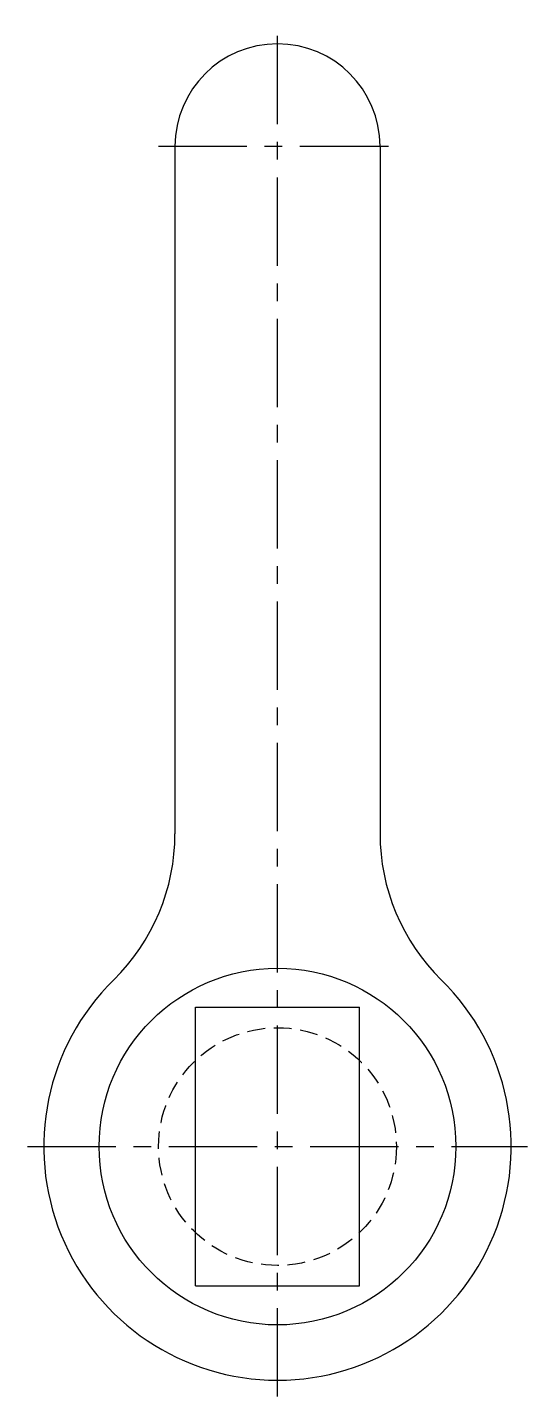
# Model space of a CAD drawing. Extents: x 188 to 259, y -110 to 83.
import ezdxf

# ---------------------------------------------------------------- set-up
doc = ezdxf.new("R2010")
doc.units = 0
doc.header["$LTSCALE"] = 10
doc.linetypes.add('CENTER', pattern=[2, 1.25, -0.25, 0.25, -0.25])
doc.linetypes.add('HIDDEN', pattern=[0.375, 0.25, -0.125])
doc.layers.get('0').update_dxf_attribs({"linetype": 'CONTINUOUS'})
doc.layers.add('CEN', color=7, linetype='CENTER')
doc.layers.add('HID', color=7, linetype='HIDDEN')

msp = doc.modelspace()

# ---------------------------------------------------------------- linework, layer by layer
for p, q in [((208.73, 66.66), (208.73, -30.59)), ((237.73, 66.66), (237.73, -30.59)), ((211.63, -94.57), (211.63, -55.13)), ((211.63, -55.13), (234.83, -55.13)), ((234.83, -94.57), (234.83, -55.13)), ((211.63, -94.57), (234.83, -94.57))]:
    msp.add_line(p, q)
msp.add_circle((223.23, -74.85), 25.23)
for centre, radius, start, end in [((223.23, 66.66), 14.5, 0, 180), ((179.73, -30.59), 29, 314.502, 0), ((266.73, -30.59), 29, 180, 225.498), ((223.23, -74.85), 33.06, 134.502, 45.498)]:
    msp.add_arc(centre, radius, start, end)
at = {"layer": 'CEN'}
for p, q in [((223.23, -110.23), (223.23, 83.48)), ((206.41, 66.66), (240.05, 66.66)), ((187.85, -74.85), (258.61, -74.85))]:
    msp.add_line(p, q, dxfattribs=at)
at = {"layer": 'HID'}
msp.add_circle((223.23, -74.85), 16.82, dxfattribs=at)

doc.saveas('drawing.dxf')
